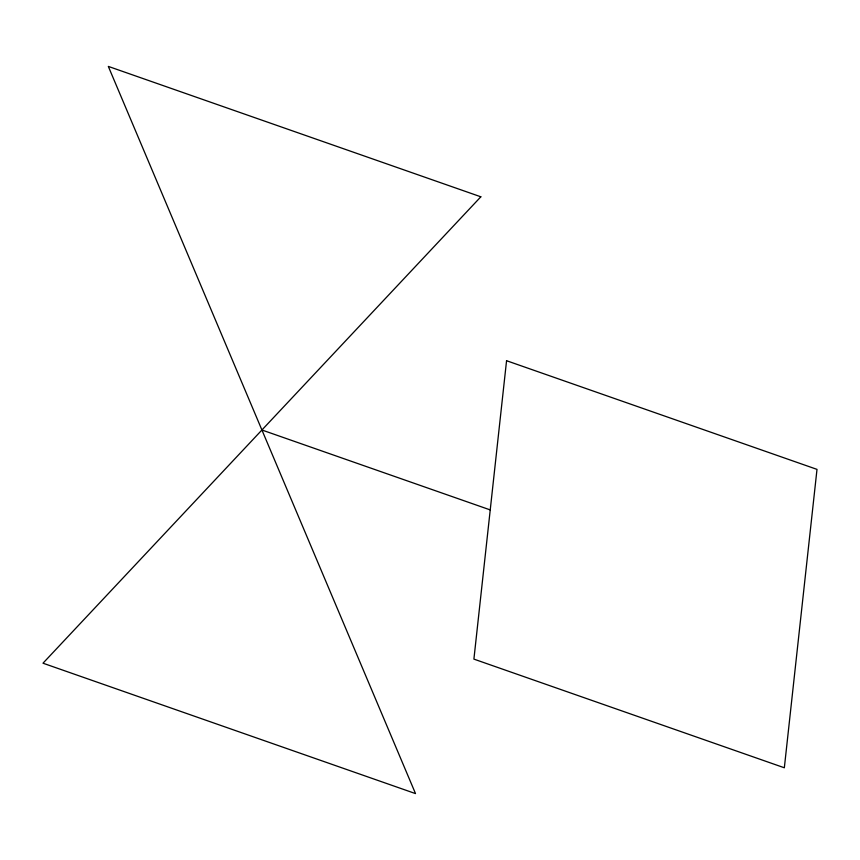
<?xml version="1.0" encoding="UTF-8"?>
<svg xmlns="http://www.w3.org/2000/svg" width="860" height="860" viewBox="0 0 860 860"><rect width="100%" height="100%" fill="white"/><g stroke="black" fill="none" stroke-linecap="round" stroke-linejoin="round"><path stroke-width="1.29" d="M261.924 430L490.232 509.915M506.562 360.716L473.903 659.115L784.341 767.776L817 469.377L506.562 360.716M480.837 196.8L43 663.2L415.52 793.597L108.317 66.403L480.837 196.8"/></g></svg>
